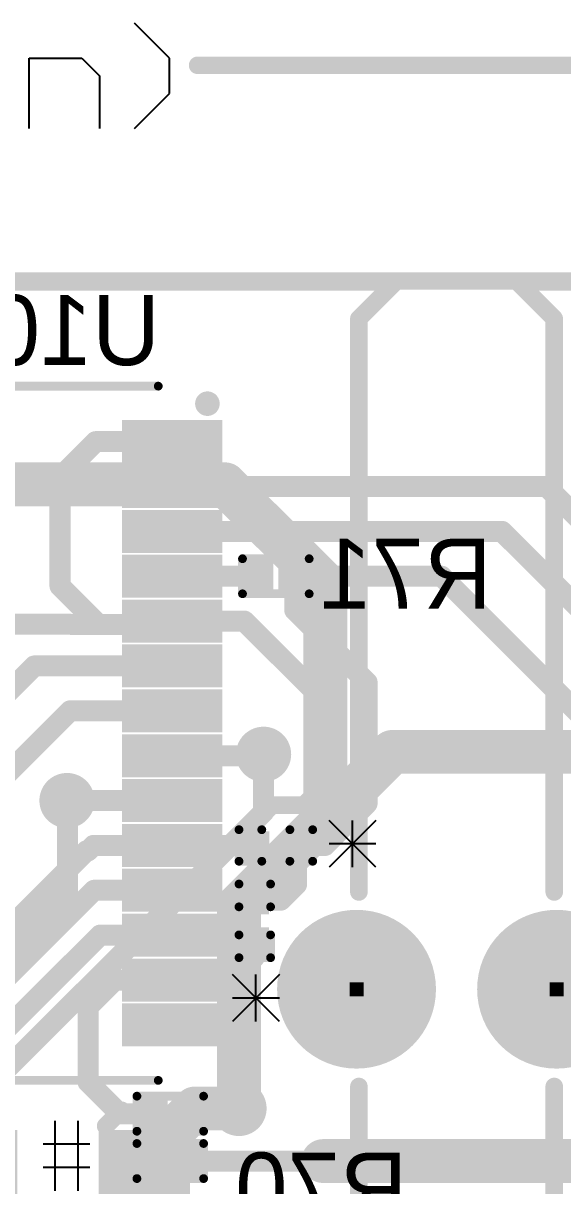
# Model space of a CAD drawing. Header units: millimetres. Extents: x 0.85 to 4.91, y 0.77 to 5.15.
# Drawn here: x 3.047 to 3.355, y 4.484 to 5.147 of the extents above; entities that cross this region are included whole.
import ezdxf

# ---------------------------------------------------------------- set-up
doc = ezdxf.new("R2010")
doc.units = ezdxf.units.MM
doc.header["$MEASUREMENT"] = 0
for name, color, linetype in [('BottomLayer', 5, 'Continuous'), ('BottomOverlay', 54, 'Continuous'), ('BottomPaste', 16, 'Continuous'), ('BottomSolder', 6, 'Continuous'), ('Mechanical1', 6, 'Continuous'), ('Mechanical2', 216, 'Continuous'), ('MultiLayer', 9, 'Continuous'), ('PadHoleLayer', 156, 'Continuous'), ('TopLayer', 1, 'Continuous'), ('TopOverlay', 2, 'Continuous'), ('TopPaste', 8, 'Continuous'), ('TopSolder', 216, 'Continuous'), ('ViaHoleLayer', 16, 'Continuous')]:
    doc.layers.add(name, color=color, linetype=linetype)

# ---------------------------------------------------------------- blocks, each defined once
blk = doc.blocks.new('87583_2010BLF_128')
at = {"layer": 'BottomSolder'}
for points in [[(-0.26266, -0.07447), (-0.25466, -0.07447), (-0.26266, -0.06647), (-0.25466, -0.06647)], [(0.26266, -0.06647), (0.25466, -0.06647), (0.26266, -0.07447), (0.25466, -0.07447)]]:
    blk.add_solid(points, dxfattribs=at)
at = {"layer": 'PadHoleLayer', "const_width": 0.04528}
for points in [[(-0.2813, -0.07047, 1), (-0.23602, -0.07047, 1)], [(0.23602, -0.07047, 1), (0.2813, -0.07047, 1)]]:
    blk.add_lwpolyline(points, format="xyb", close=True, dxfattribs=at)
at = {"layer": 'TopLayer'}
for points in [[(-0.15984, 0.01378), (-0.11575, 0.01378), (-0.15984, 0.12717), (-0.11575, 0.12717)], [(-0.06142, 0.01378), (-0.01732, 0.01378), (-0.06142, 0.12717), (-0.01732, 0.12717)], [(0.01732, 0.01378), (0.06142, 0.01378), (0.01732, 0.12717), (0.06142, 0.12717)], [(0.15984, 0.12717), (0.11575, 0.12717), (0.15984, 0.01378), (0.11575, 0.01378)]]:
    blk.add_solid(points, dxfattribs=at)
at = {"layer": 'TopOverlay'}
for points, const_width in [([(-0.17193, 0.108, 1), (-0.18607, 0.108, 1)], 0.01), ([(-0.18857, 0.108, 1), (-0.18357, 0.108, 1)], 0.005), ([(-0.17443, 0.108, 1), (-0.16943, 0.108, 1)], 0.005), ([(-0.2625, 0.086, 1), (-0.2575, 0.086, 1)], 0.005), ([(-0.2625, 0.086, 1), (-0.2575, 0.086, 1)], 0.005), ([(-0.1765, 0.086, 1), (-0.1715, 0.086, 1)], 0.005), ([(0.1715, 0.086, 1), (0.1765, 0.086, 1)], 0.005), ([(0.2575, 0.086, 1), (0.2625, 0.086, 1)], 0.005), ([(0.2575, 0.086, 1), (0.2625, 0.086, 1)], 0.005), ([(-0.2625, -0.015, 1), (-0.2575, -0.015, 1)], 0.005), ([(0.2575, -0.015, 1), (0.2625, -0.015, 1)], 0.005), ([(-0.2625, -0.12594, 1), (-0.2575, -0.12594, 1)], 0.005), ([(0.2575, -0.12594, 1), (0.2625, -0.12594, 1)], 0.005), ([(-0.2625, -0.453, 1), (-0.2575, -0.453, 1)], 0.005), ([(-0.2625, -0.453, 1), (-0.2575, -0.453, 1)], 0.005), ([(0.2575, -0.453, 1), (0.2625, -0.453, 1)], 0.005), ([(0.2575, -0.453, 1), (0.2625, -0.453, 1)], 0.005), ([(-0.2835, -0.474, 1), (-0.2785, -0.474, 1)], 0.005), ([(-0.2835, -0.474, 1), (-0.2785, -0.474, 1)], 0.005), ([(0.2785, -0.474, 1), (0.2835, -0.474, 1)], 0.005), ([(0.2785, -0.474, 1), (0.2835, -0.474, 1)], 0.005)]:
    blk.add_lwpolyline(points, format="xyb", close=True, dxfattribs=dict(at, const_width=const_width))
at = {"layer": 'TopOverlay', "const_width": 0.01}
for points in [[(-0.174, 0.086), (-0.26, 0.086)], [(-0.26, 0.086), (-0.26, -0.015)], [(0.26, 0.086), (0.174, 0.086)], [(0.26, 0.086), (0.26, -0.015)], [(-0.26, -0.12594), (-0.26, -0.453)], [(0.26, -0.12594), (0.26, -0.453)], [(-0.26, -0.453), (-0.281, -0.474)], [(0.281, -0.474), (0.26, -0.453)], [(0.281, -0.474), (-0.281, -0.474)]]:
    blk.add_lwpolyline(points, dxfattribs=at)
at = {"layer": 'TopPaste'}
for points in [[(-0.15984, 0.01378), (-0.11575, 0.01378), (-0.15984, 0.12717), (-0.11575, 0.12717)], [(-0.06142, 0.01378), (-0.01732, 0.01378), (-0.06142, 0.12717), (-0.01732, 0.12717)], [(0.01732, 0.01378), (0.06142, 0.01378), (0.01732, 0.12717), (0.06142, 0.12717)], [(0.15984, 0.12717), (0.11575, 0.12717), (0.15984, 0.01378), (0.11575, 0.01378)]]:
    blk.add_solid(points, dxfattribs=at)
at = {"layer": 'TopSolder'}
for points in [[(-0.16384, 0.00978), (-0.11175, 0.00978), (-0.16384, 0.13117), (-0.11175, 0.13117)], [(-0.06542, 0.00978), (-0.01332, 0.00978), (-0.06542, 0.13117), (-0.01332, 0.13117)], [(0.01332, 0.00978), (0.06542, 0.00978), (0.01332, 0.13117), (0.06542, 0.13117)], [(0.16384, 0.13117), (0.11175, 0.13117), (0.16384, 0.00978), (0.11175, 0.00978)], [(-0.26266, -0.07447), (-0.25466, -0.07447), (-0.26266, -0.06647), (-0.25466, -0.06647)], [(0.26266, -0.06647), (0.25466, -0.06647), (0.26266, -0.07447), (0.25466, -0.07447)]]:
    blk.add_solid(points, dxfattribs=at)
blk = doc.blocks.new('CAP_0201_B_131')
at = {"layer": 'BottomLayer'}
for points in [[(-0.01772, -0.00591), (-0.00591, -0.00591), (-0.01772, 0.00591), (-0.00591, 0.00591)], [(0.00591, -0.00591), (0.01772, -0.00591), (0.00591, 0.00591), (0.01772, 0.00591)]]:
    blk.add_solid(points, dxfattribs=at)
at = {"layer": 'BottomOverlay', "const_width": 0.005}
for points in [[(-0.021, 0.009), (-0.008, 0.009)], [(-0.021, 0.009), (-0.021, -0.009)], [(0.008, 0.009), (0.021, 0.009)], [(0.021, 0.009), (0.021, -0.009)], [(-0.021, -0.009), (-0.008, -0.009)], [(0.008, -0.009), (0.021, -0.009)]]:
    blk.add_lwpolyline(points, dxfattribs=at)
at = {"layer": 'BottomOverlay', "const_width": 0.0025}
for points in [[(-0.02225, 0.009, 1), (-0.01975, 0.009, 1)], [(-0.02225, 0.009, 1), (-0.01975, 0.009, 1)], [(-0.00925, 0.009, 1), (-0.00675, 0.009, 1)], [(0.00675, 0.009, 1), (0.00925, 0.009, 1)], [(0.01975, 0.009, 1), (0.02225, 0.009, 1)], [(0.01975, 0.009, 1), (0.02225, 0.009, 1)], [(-0.02225, -0.009, 1), (-0.01975, -0.009, 1)], [(-0.02225, -0.009, 1), (-0.01975, -0.009, 1)], [(-0.00925, -0.009, 1), (-0.00675, -0.009, 1)], [(0.00675, -0.009, 1), (0.00925, -0.009, 1)], [(0.01975, -0.009, 1), (0.02225, -0.009, 1)], [(0.01975, -0.009, 1), (0.02225, -0.009, 1)]]:
    blk.add_lwpolyline(points, format="xyb", close=True, dxfattribs=at)
at = {"layer": 'BottomPaste'}
for points in [[(-0.01772, -0.00591), (-0.00591, -0.00591), (-0.01772, 0.00591), (-0.00591, 0.00591)], [(0.00591, -0.00591), (0.01772, -0.00591), (0.00591, 0.00591), (0.01772, 0.00591)]]:
    blk.add_solid(points, dxfattribs=at)
at = {"layer": 'BottomSolder'}
for points in [[(-0.01988, -0.00807), (-0.00374, -0.00807), (-0.01988, 0.00807), (-0.00374, 0.00807)], [(0.00374, -0.00807), (0.01988, -0.00807), (0.00374, 0.00807), (0.01988, 0.00807)]]:
    blk.add_solid(points, dxfattribs=at)
blk = doc.blocks.new('SSOP_28_B_136')
at = {"layer": 'BottomLayer'}
for points in [[(-0.15354, 0.15807), (-0.10433, 0.15807), (-0.15354, 0.17461), (-0.10433, 0.17461)], [(0.10433, 0.15807), (0.15354, 0.15807), (0.10433, 0.17461), (0.15354, 0.17461)], [(-0.15354, 0.13248), (-0.10433, 0.13248), (-0.15354, 0.14902), (-0.10433, 0.14902)], [(0.10433, 0.13248), (0.15354, 0.13248), (0.10433, 0.14902), (0.15354, 0.14902)], [(-0.15354, 0.10689), (-0.10433, 0.10689), (-0.15354, 0.12343), (-0.10433, 0.12343)], [(0.10433, 0.10689), (0.15354, 0.10689), (0.10433, 0.12343), (0.15354, 0.12343)], [(-0.15354, 0.0813), (-0.10433, 0.0813), (-0.15354, 0.09783), (-0.10433, 0.09783)], [(0.10433, 0.0813), (0.15354, 0.0813), (0.10433, 0.09783), (0.15354, 0.09783)], [(-0.15354, 0.05571), (-0.10433, 0.05571), (-0.15354, 0.07224), (-0.10433, 0.07224)], [(0.10433, 0.05571), (0.15354, 0.05571), (0.10433, 0.07224), (0.15354, 0.07224)], [(-0.15354, 0.03012), (-0.10433, 0.03012), (-0.15354, 0.04665), (-0.10433, 0.04665)], [(0.10433, 0.03012), (0.15354, 0.03012), (0.10433, 0.04665), (0.15354, 0.04665)], [(-0.15354, 0.00453), (-0.10433, 0.00453), (-0.15354, 0.02106), (-0.10433, 0.02106)], [(0.10433, 0.00453), (0.15354, 0.00453), (0.10433, 0.02106), (0.15354, 0.02106)], [(-0.15354, -0.02106), (-0.10433, -0.02106), (-0.15354, -0.00453), (-0.10433, -0.00453)], [(0.10433, -0.02106), (0.15354, -0.02106), (0.10433, -0.00453), (0.15354, -0.00453)], [(-0.15354, -0.04665), (-0.10433, -0.04665), (-0.15354, -0.03012), (-0.10433, -0.03012)], [(0.10433, -0.04665), (0.15354, -0.04665), (0.10433, -0.03012), (0.15354, -0.03012)], [(-0.15354, -0.07224), (-0.10433, -0.07224), (-0.15354, -0.05571), (-0.10433, -0.05571)], [(0.10433, -0.07224), (0.15354, -0.07224), (0.10433, -0.05571), (0.15354, -0.05571)], [(-0.15354, -0.09783), (-0.10433, -0.09783), (-0.15354, -0.0813), (-0.10433, -0.0813)], [(0.10433, -0.09783), (0.15354, -0.09783), (0.10433, -0.0813), (0.15354, -0.0813)], [(-0.15354, -0.12343), (-0.10433, -0.12343), (-0.15354, -0.10689), (-0.10433, -0.10689)], [(0.10433, -0.12343), (0.15354, -0.12343), (0.10433, -0.10689), (0.15354, -0.10689)], [(-0.15354, -0.14902), (-0.10433, -0.14902), (-0.15354, -0.13248), (-0.10433, -0.13248)], [(0.10433, -0.14902), (0.15354, -0.14902), (0.10433, -0.13248), (0.15354, -0.13248)], [(-0.15354, -0.17461), (-0.10433, -0.17461), (-0.15354, -0.15807), (-0.10433, -0.15807)], [(0.10433, -0.17461), (0.15354, -0.17461), (0.10433, -0.15807), (0.15354, -0.15807)]]:
    blk.add_solid(points, dxfattribs=at)
at = {"layer": 'BottomOverlay', "const_width": 0.005}
for points in [[(0.12, 0.198), (-0.121, 0.198)], [(0.12, -0.198), (-0.121, -0.198)]]:
    blk.add_lwpolyline(points, dxfattribs=at)
at = {"layer": 'BottomOverlay'}
for points, const_width in [([(-0.12225, 0.198, 1), (-0.11975, 0.198, 1)], 0.0025), ([(0.11875, 0.198, 1), (0.12125, 0.198, 1)], 0.0025), ([(-0.147, -0.188, 1), (-0.151, -0.188, 1)], 0.01), ([(-0.1535, -0.188, 1), (-0.1485, -0.188, 1)], 0.005), ([(-0.1495, -0.188, 1), (-0.1445, -0.188, 1)], 0.005), ([(-0.12225, -0.198, 1), (-0.11975, -0.198, 1)], 0.0025), ([(0.11875, -0.198, 1), (0.12125, -0.198, 1)], 0.0025)]:
    blk.add_lwpolyline(points, format="xyb", close=True, dxfattribs=dict(at, const_width=const_width))
at = {"layer": 'BottomPaste'}
for points in [[(-0.15354, 0.15807), (-0.10433, 0.15807), (-0.15354, 0.17461), (-0.10433, 0.17461)], [(0.10433, 0.15807), (0.15354, 0.15807), (0.10433, 0.17461), (0.15354, 0.17461)], [(-0.15354, 0.13248), (-0.10433, 0.13248), (-0.15354, 0.14902), (-0.10433, 0.14902)], [(0.10433, 0.13248), (0.15354, 0.13248), (0.10433, 0.14902), (0.15354, 0.14902)], [(-0.15354, 0.10689), (-0.10433, 0.10689), (-0.15354, 0.12343), (-0.10433, 0.12343)], [(0.10433, 0.10689), (0.15354, 0.10689), (0.10433, 0.12343), (0.15354, 0.12343)], [(-0.15354, 0.0813), (-0.10433, 0.0813), (-0.15354, 0.09783), (-0.10433, 0.09783)], [(0.10433, 0.0813), (0.15354, 0.0813), (0.10433, 0.09783), (0.15354, 0.09783)], [(-0.15354, 0.05571), (-0.10433, 0.05571), (-0.15354, 0.07224), (-0.10433, 0.07224)], [(0.10433, 0.05571), (0.15354, 0.05571), (0.10433, 0.07224), (0.15354, 0.07224)], [(-0.15354, 0.03012), (-0.10433, 0.03012), (-0.15354, 0.04665), (-0.10433, 0.04665)], [(0.10433, 0.03012), (0.15354, 0.03012), (0.10433, 0.04665), (0.15354, 0.04665)], [(-0.15354, 0.00453), (-0.10433, 0.00453), (-0.15354, 0.02106), (-0.10433, 0.02106)], [(0.10433, 0.00453), (0.15354, 0.00453), (0.10433, 0.02106), (0.15354, 0.02106)], [(-0.15354, -0.02106), (-0.10433, -0.02106), (-0.15354, -0.00453), (-0.10433, -0.00453)], [(0.10433, -0.02106), (0.15354, -0.02106), (0.10433, -0.00453), (0.15354, -0.00453)], [(-0.15354, -0.04665), (-0.10433, -0.04665), (-0.15354, -0.03012), (-0.10433, -0.03012)], [(0.10433, -0.04665), (0.15354, -0.04665), (0.10433, -0.03012), (0.15354, -0.03012)], [(-0.15354, -0.07224), (-0.10433, -0.07224), (-0.15354, -0.05571), (-0.10433, -0.05571)], [(0.10433, -0.07224), (0.15354, -0.07224), (0.10433, -0.05571), (0.15354, -0.05571)], [(-0.15354, -0.09783), (-0.10433, -0.09783), (-0.15354, -0.0813), (-0.10433, -0.0813)], [(0.10433, -0.09783), (0.15354, -0.09783), (0.10433, -0.0813), (0.15354, -0.0813)], [(-0.15354, -0.12343), (-0.10433, -0.12343), (-0.15354, -0.10689), (-0.10433, -0.10689)], [(0.10433, -0.12343), (0.15354, -0.12343), (0.10433, -0.10689), (0.15354, -0.10689)], [(-0.15354, -0.14902), (-0.10433, -0.14902), (-0.15354, -0.13248), (-0.10433, -0.13248)], [(0.10433, -0.14902), (0.15354, -0.14902), (0.10433, -0.13248), (0.15354, -0.13248)], [(-0.15354, -0.17461), (-0.10433, -0.17461), (-0.15354, -0.15807), (-0.10433, -0.15807)], [(0.10433, -0.17461), (0.15354, -0.17461), (0.10433, -0.15807), (0.15354, -0.15807)]]:
    blk.add_solid(points, dxfattribs=at)
at = {"layer": 'BottomSolder'}
for points in [[(-0.15754, 0.15407), (-0.10033, 0.15407), (-0.15754, 0.17861), (-0.10033, 0.17861)], [(0.10033, 0.15407), (0.15754, 0.15407), (0.10033, 0.17861), (0.15754, 0.17861)], [(-0.15754, 0.12848), (-0.10033, 0.12848), (-0.15754, 0.15302), (-0.10033, 0.15302)], [(0.10033, 0.12848), (0.15754, 0.12848), (0.10033, 0.15302), (0.15754, 0.15302)], [(-0.15754, 0.10289), (-0.10033, 0.10289), (-0.15754, 0.12743), (-0.10033, 0.12743)], [(0.10033, 0.10289), (0.15754, 0.10289), (0.10033, 0.12743), (0.15754, 0.12743)], [(-0.15754, 0.0773), (-0.10033, 0.0773), (-0.15754, 0.10183), (-0.10033, 0.10183)], [(0.10033, 0.0773), (0.15754, 0.0773), (0.10033, 0.10183), (0.15754, 0.10183)], [(-0.15754, 0.05171), (-0.10033, 0.05171), (-0.15754, 0.07624), (-0.10033, 0.07624)], [(0.10033, 0.05171), (0.15754, 0.05171), (0.10033, 0.07624), (0.15754, 0.07624)], [(-0.15754, 0.02612), (-0.10033, 0.02612), (-0.15754, 0.05065), (-0.10033, 0.05065)], [(0.10033, 0.02612), (0.15754, 0.02612), (0.10033, 0.05065), (0.15754, 0.05065)], [(-0.15754, 0.00053), (-0.10033, 0.00053), (-0.15754, 0.02506), (-0.10033, 0.02506)], [(0.10033, 0.00053), (0.15754, 0.00053), (0.10033, 0.02506), (0.15754, 0.02506)], [(-0.15754, -0.02506), (-0.10033, -0.02506), (-0.15754, -0.00053), (-0.10033, -0.00053)], [(0.10033, -0.02506), (0.15754, -0.02506), (0.10033, -0.00053), (0.15754, -0.00053)], [(-0.15754, -0.05065), (-0.10033, -0.05065), (-0.15754, -0.02612), (-0.10033, -0.02612)], [(0.10033, -0.05065), (0.15754, -0.05065), (0.10033, -0.02612), (0.15754, -0.02612)], [(-0.15754, -0.07624), (-0.10033, -0.07624), (-0.15754, -0.05171), (-0.10033, -0.05171)], [(0.10033, -0.07624), (0.15754, -0.07624), (0.10033, -0.05171), (0.15754, -0.05171)], [(-0.15754, -0.10183), (-0.10033, -0.10183), (-0.15754, -0.0773), (-0.10033, -0.0773)], [(0.10033, -0.10183), (0.15754, -0.10183), (0.10033, -0.0773), (0.15754, -0.0773)], [(-0.15754, -0.12743), (-0.10033, -0.12743), (-0.15754, -0.10289), (-0.10033, -0.10289)], [(0.10033, -0.12743), (0.15754, -0.12743), (0.10033, -0.10289), (0.15754, -0.10289)], [(-0.15754, -0.15302), (-0.10033, -0.15302), (-0.15754, -0.12848), (-0.10033, -0.12848)], [(0.10033, -0.15302), (0.15754, -0.15302), (0.10033, -0.12848), (0.15754, -0.12848)], [(-0.15754, -0.17861), (-0.10033, -0.17861), (-0.15754, -0.15407), (-0.10033, -0.15407)], [(0.10033, -0.17861), (0.15754, -0.17861), (0.10033, -0.15407), (0.15754, -0.15407)]]:
    blk.add_solid(points, dxfattribs=at)
blk = doc.blocks.new('R___0201_B_161')
at = {"layer": 'BottomLayer'}
for points in [[(-0.01614, -0.00728), (-0.00551, -0.00728), (-0.01614, 0.00728), (-0.00551, 0.00728)], [(0.00551, -0.00728), (0.01614, -0.00728), (0.00551, 0.00728), (0.01614, 0.00728)]]:
    blk.add_solid(points, dxfattribs=at)
at = {"layer": 'BottomOverlay', "const_width": 0.005}
for points in [[(0.019, 0.01), (-0.019, 0.01)], [(-0.019, 0.01), (-0.019, -0.01)], [(0.019, 0.01), (0.019, -0.01)], [(0.019, -0.01), (-0.019, -0.01)]]:
    blk.add_lwpolyline(points, dxfattribs=at)
at = {"layer": 'BottomOverlay', "const_width": 0.0025}
for points in [[(-0.02025, 0.01, 1), (-0.01775, 0.01, 1)], [(-0.02025, 0.01, 1), (-0.01775, 0.01, 1)], [(0.01775, 0.01, 1), (0.02025, 0.01, 1)], [(0.01775, 0.01, 1), (0.02025, 0.01, 1)], [(-0.02025, -0.01, 1), (-0.01775, -0.01, 1)], [(-0.02025, -0.01, 1), (-0.01775, -0.01, 1)], [(0.01775, -0.01, 1), (0.02025, -0.01, 1)], [(0.01775, -0.01, 1), (0.02025, -0.01, 1)]]:
    blk.add_lwpolyline(points, format="xyb", close=True, dxfattribs=at)
at = {"layer": 'BottomPaste'}
for points in [[(-0.01614, -0.00728), (-0.00551, -0.00728), (-0.01614, 0.00728), (-0.00551, 0.00728)], [(0.00551, -0.00728), (0.01614, -0.00728), (0.00551, 0.00728), (0.01614, 0.00728)]]:
    blk.add_solid(points, dxfattribs=at)
at = {"layer": 'BottomSolder'}
for points in [[(-0.02014, -0.01128), (-0.00151, -0.01128), (-0.02014, 0.01128), (-0.00151, 0.01128)], [(0.00151, -0.01128), (0.02014, -0.01128), (0.00151, 0.01128), (0.02014, 0.01128)]]:
    blk.add_solid(points, dxfattribs=at)
blk = doc.blocks.new('R___0201_B_162')
at = {"layer": 'BottomLayer'}
for points in [[(-0.01614, -0.00728), (-0.00551, -0.00728), (-0.01614, 0.00728), (-0.00551, 0.00728)], [(0.00551, -0.00728), (0.01614, -0.00728), (0.00551, 0.00728), (0.01614, 0.00728)]]:
    blk.add_solid(points, dxfattribs=at)
at = {"layer": 'BottomOverlay', "const_width": 0.005}
for points in [[(0.019, 0.01), (-0.019, 0.01)], [(-0.019, 0.01), (-0.019, -0.01)], [(0.019, 0.01), (0.019, -0.01)], [(0.019, -0.01), (-0.019, -0.01)]]:
    blk.add_lwpolyline(points, dxfattribs=at)
at = {"layer": 'BottomOverlay', "const_width": 0.0025}
for points in [[(-0.02025, 0.01, 1), (-0.01775, 0.01, 1)], [(-0.02025, 0.01, 1), (-0.01775, 0.01, 1)], [(0.01775, 0.01, 1), (0.02025, 0.01, 1)], [(0.01775, 0.01, 1), (0.02025, 0.01, 1)], [(-0.02025, -0.01, 1), (-0.01775, -0.01, 1)], [(-0.02025, -0.01, 1), (-0.01775, -0.01, 1)], [(0.01775, -0.01, 1), (0.02025, -0.01, 1)], [(0.01775, -0.01, 1), (0.02025, -0.01, 1)]]:
    blk.add_lwpolyline(points, format="xyb", close=True, dxfattribs=at)
at = {"layer": 'BottomPaste'}
for points in [[(-0.01614, -0.00728), (-0.00551, -0.00728), (-0.01614, 0.00728), (-0.00551, 0.00728)], [(0.00551, -0.00728), (0.01614, -0.00728), (0.00551, 0.00728), (0.01614, 0.00728)]]:
    blk.add_solid(points, dxfattribs=at)
at = {"layer": 'BottomSolder'}
for points in [[(-0.02014, -0.01128), (-0.00151, -0.01128), (-0.02014, 0.01128), (-0.00151, 0.01128)], [(0.00151, -0.01128), (0.02014, -0.01128), (0.00151, 0.01128), (0.02014, 0.01128)]]:
    blk.add_solid(points, dxfattribs=at)
blk = doc.blocks.new('R___0201_B_163')
at = {"layer": 'BottomLayer'}
for points in [[(-0.01614, -0.00728), (-0.00551, -0.00728), (-0.01614, 0.00728), (-0.00551, 0.00728)], [(0.00551, -0.00728), (0.01614, -0.00728), (0.00551, 0.00728), (0.01614, 0.00728)]]:
    blk.add_solid(points, dxfattribs=at)
at = {"layer": 'BottomOverlay', "const_width": 0.005}
for points in [[(0.019, 0.01), (-0.019, 0.01)], [(-0.019, 0.01), (-0.019, -0.01)], [(0.019, 0.01), (0.019, -0.01)], [(0.019, -0.01), (-0.019, -0.01)]]:
    blk.add_lwpolyline(points, dxfattribs=at)
at = {"layer": 'BottomOverlay', "const_width": 0.0025}
for points in [[(-0.02025, 0.01, 1), (-0.01775, 0.01, 1)], [(-0.02025, 0.01, 1), (-0.01775, 0.01, 1)], [(0.01775, 0.01, 1), (0.02025, 0.01, 1)], [(0.01775, 0.01, 1), (0.02025, 0.01, 1)], [(-0.02025, -0.01, 1), (-0.01775, -0.01, 1)], [(-0.02025, -0.01, 1), (-0.01775, -0.01, 1)], [(0.01775, -0.01, 1), (0.02025, -0.01, 1)], [(0.01775, -0.01, 1), (0.02025, -0.01, 1)]]:
    blk.add_lwpolyline(points, format="xyb", close=True, dxfattribs=at)
at = {"layer": 'BottomPaste'}
for points in [[(-0.01614, -0.00728), (-0.00551, -0.00728), (-0.01614, 0.00728), (-0.00551, 0.00728)], [(0.00551, -0.00728), (0.01614, -0.00728), (0.00551, 0.00728), (0.01614, 0.00728)]]:
    blk.add_solid(points, dxfattribs=at)
at = {"layer": 'BottomSolder'}
for points in [[(-0.02014, -0.01128), (-0.00151, -0.01128), (-0.02014, 0.01128), (-0.00151, 0.01128)], [(0.00151, -0.01128), (0.02014, -0.01128), (0.00151, 0.01128), (0.02014, 0.01128)]]:
    blk.add_solid(points, dxfattribs=at)
blk = doc.blocks.new('87583_2010BLF_204')
at = {"layer": 'BottomSolder'}
for points in [[(-0.26266, -0.07447), (-0.25466, -0.07447), (-0.26266, -0.06647), (-0.25466, -0.06647)], [(0.26266, -0.06647), (0.25466, -0.06647), (0.26266, -0.07447), (0.25466, -0.07447)]]:
    blk.add_solid(points, dxfattribs=at)
at = {"layer": 'PadHoleLayer', "const_width": 0.04528}
for points in [[(-0.2813, -0.07047, 1), (-0.23602, -0.07047, 1)], [(0.23602, -0.07047, 1), (0.2813, -0.07047, 1)]]:
    blk.add_lwpolyline(points, format="xyb", close=True, dxfattribs=at)
at = {"layer": 'TopLayer'}
for points in [[(-0.15984, 0.01378), (-0.11575, 0.01378), (-0.15984, 0.12717), (-0.11575, 0.12717)], [(-0.06142, 0.01378), (-0.01732, 0.01378), (-0.06142, 0.12717), (-0.01732, 0.12717)], [(0.01732, 0.01378), (0.06142, 0.01378), (0.01732, 0.12717), (0.06142, 0.12717)], [(0.15984, 0.12717), (0.11575, 0.12717), (0.15984, 0.01378), (0.11575, 0.01378)]]:
    blk.add_solid(points, dxfattribs=at)
at = {"layer": 'TopOverlay'}
for points, const_width in [([(-0.17193, 0.108, 1), (-0.18607, 0.108, 1)], 0.01), ([(-0.18857, 0.108, 1), (-0.18357, 0.108, 1)], 0.005), ([(-0.17443, 0.108, 1), (-0.16943, 0.108, 1)], 0.005), ([(-0.2625, 0.086, 1), (-0.2575, 0.086, 1)], 0.005), ([(-0.2625, 0.086, 1), (-0.2575, 0.086, 1)], 0.005), ([(-0.1765, 0.086, 1), (-0.1715, 0.086, 1)], 0.005), ([(0.1715, 0.086, 1), (0.1765, 0.086, 1)], 0.005), ([(0.2575, 0.086, 1), (0.2625, 0.086, 1)], 0.005), ([(0.2575, 0.086, 1), (0.2625, 0.086, 1)], 0.005), ([(-0.2625, -0.015, 1), (-0.2575, -0.015, 1)], 0.005), ([(0.2575, -0.015, 1), (0.2625, -0.015, 1)], 0.005), ([(-0.2625, -0.12594, 1), (-0.2575, -0.12594, 1)], 0.005), ([(0.2575, -0.12594, 1), (0.2625, -0.12594, 1)], 0.005), ([(-0.2625, -0.453, 1), (-0.2575, -0.453, 1)], 0.005), ([(-0.2625, -0.453, 1), (-0.2575, -0.453, 1)], 0.005), ([(0.2575, -0.453, 1), (0.2625, -0.453, 1)], 0.005), ([(0.2575, -0.453, 1), (0.2625, -0.453, 1)], 0.005), ([(-0.2835, -0.474, 1), (-0.2785, -0.474, 1)], 0.005), ([(-0.2835, -0.474, 1), (-0.2785, -0.474, 1)], 0.005), ([(0.2785, -0.474, 1), (0.2835, -0.474, 1)], 0.005), ([(0.2785, -0.474, 1), (0.2835, -0.474, 1)], 0.005)]:
    blk.add_lwpolyline(points, format="xyb", close=True, dxfattribs=dict(at, const_width=const_width))
at = {"layer": 'TopOverlay', "const_width": 0.01}
for points in [[(-0.174, 0.086), (-0.26, 0.086)], [(-0.26, 0.086), (-0.26, -0.015)], [(0.26, 0.086), (0.174, 0.086)], [(0.26, 0.086), (0.26, -0.015)], [(-0.26, -0.12594), (-0.26, -0.453)], [(0.26, -0.12594), (0.26, -0.453)], [(-0.26, -0.453), (-0.281, -0.474)], [(0.281, -0.474), (0.26, -0.453)], [(0.281, -0.474), (-0.281, -0.474)]]:
    blk.add_lwpolyline(points, dxfattribs=at)
at = {"layer": 'TopPaste'}
for points in [[(-0.15984, 0.01378), (-0.11575, 0.01378), (-0.15984, 0.12717), (-0.11575, 0.12717)], [(-0.06142, 0.01378), (-0.01732, 0.01378), (-0.06142, 0.12717), (-0.01732, 0.12717)], [(0.01732, 0.01378), (0.06142, 0.01378), (0.01732, 0.12717), (0.06142, 0.12717)], [(0.15984, 0.12717), (0.11575, 0.12717), (0.15984, 0.01378), (0.11575, 0.01378)]]:
    blk.add_solid(points, dxfattribs=at)
at = {"layer": 'TopSolder'}
for points in [[(-0.16384, 0.00978), (-0.11175, 0.00978), (-0.16384, 0.13117), (-0.11175, 0.13117)], [(-0.06542, 0.00978), (-0.01332, 0.00978), (-0.06542, 0.13117), (-0.01332, 0.13117)], [(0.01332, 0.00978), (0.06542, 0.00978), (0.01332, 0.13117), (0.06542, 0.13117)], [(0.16384, 0.13117), (0.11175, 0.13117), (0.16384, 0.00978), (0.11175, 0.00978)], [(-0.26266, -0.07447), (-0.25466, -0.07447), (-0.26266, -0.06647), (-0.25466, -0.06647)], [(0.26266, -0.06647), (0.25466, -0.06647), (0.26266, -0.07447), (0.25466, -0.07447)]]:
    blk.add_solid(points, dxfattribs=at)
blk = doc.blocks.new('CAP_0201_B_229')
at = {"layer": 'BottomLayer'}
for points in [[(-0.01772, -0.00591), (-0.00591, -0.00591), (-0.01772, 0.00591), (-0.00591, 0.00591)], [(0.00591, -0.00591), (0.01772, -0.00591), (0.00591, 0.00591), (0.01772, 0.00591)]]:
    blk.add_solid(points, dxfattribs=at)
at = {"layer": 'BottomOverlay', "const_width": 0.005}
for points in [[(-0.021, -0.009), (-0.021, 0.009)], [(-0.021, 0.009), (-0.008, 0.009)], [(0.008, 0.009), (0.021, 0.009)], [(0.021, -0.009), (0.021, 0.009)], [(-0.021, -0.009), (-0.008, -0.009)], [(0.008, -0.009), (0.021, -0.009)]]:
    blk.add_lwpolyline(points, dxfattribs=at)
at = {"layer": 'BottomOverlay', "const_width": 0.0025}
for points in [[(-0.02225, 0.009, 1), (-0.01975, 0.009, 1)], [(-0.02225, 0.009, 1), (-0.01975, 0.009, 1)], [(-0.00925, 0.009, 1), (-0.00675, 0.009, 1)], [(0.00675, 0.009, 1), (0.00925, 0.009, 1)], [(0.01975, 0.009, 1), (0.02225, 0.009, 1)], [(0.01975, 0.009, 1), (0.02225, 0.009, 1)], [(-0.02225, -0.009, 1), (-0.01975, -0.009, 1)], [(-0.02225, -0.009, 1), (-0.01975, -0.009, 1)], [(-0.00925, -0.009, 1), (-0.00675, -0.009, 1)], [(0.00675, -0.009, 1), (0.00925, -0.009, 1)], [(0.01975, -0.009, 1), (0.02225, -0.009, 1)], [(0.01975, -0.009, 1), (0.02225, -0.009, 1)]]:
    blk.add_lwpolyline(points, format="xyb", close=True, dxfattribs=at)
at = {"layer": 'BottomPaste'}
for points in [[(-0.01772, -0.00591), (-0.00591, -0.00591), (-0.01772, 0.00591), (-0.00591, 0.00591)], [(0.00591, -0.00591), (0.01772, -0.00591), (0.00591, 0.00591), (0.01772, 0.00591)]]:
    blk.add_solid(points, dxfattribs=at)
at = {"layer": 'BottomSolder'}
for points in [[(-0.01988, -0.00807), (-0.00374, -0.00807), (-0.01988, 0.00807), (-0.00374, 0.00807)], [(0.00374, -0.00807), (0.01988, -0.00807), (0.00374, 0.00807), (0.01988, 0.00807)]]:
    blk.add_solid(points, dxfattribs=at)

msp = doc.modelspace()

# ---------------------------------------------------------------- linework, layer by layer
at = {"layer": 'BottomLayer'}
for points, const_width in [([(3.068, 4.888), (3.08834, 4.90834)], 0.012), ([(3.08834, 4.90834), (3.12394, 4.90834)], 0.012), ([(3.068, 4.826), (3.068, 4.888)], 0.012), ([(3.13194, 4.88275), (3.34525, 4.88275)], 0.012), ([(3.34525, 4.88275), (3.64903, 4.57897)], 0.012), ([(3.13194, 4.85716), (3.31984, 4.85716)], 0.012), ([(3.31984, 4.85716), (3.57, 4.607)], 0.012), ([(3.12394, 4.83157), (3.18017, 4.83157)], 0.012), ([(3.20183, 4.81217), (3.20183, 4.83157)], 0.012), ([(3.20183, 4.83157), (3.28543, 4.83157)], 0.012), ([(3.28543, 4.83157), (3.472, 4.645)], 0.012), ([(3.068, 4.826), (3.09002, 4.80398)], 0.012), ([(3.20183, 4.81217), (3.243, 4.771)], 0.012), ([(2.87579, 4.80425), (3.0733, 4.80425)], 0.012), ([(3.07502, 4.80398), (3.09002, 4.80398)], 0.012), ([(3.09002, 4.80398), (3.12394, 4.80398)], 0.012), ([(3.13194, 4.80598), (3.17302, 4.80598)], 0.012), ([(3.17302, 4.80598), (3.217, 4.762)], 0.012), ([(2.926, 4.653), (3.05339, 4.78039)], 0.012), ([(3.05339, 4.78039), (3.13194, 4.78039)], 0.012), ([(3.243, 4.702), (3.243, 4.771)], 0.012), ([(3.217, 4.722), (3.217, 4.762)], 0.012), ([(2.969, 4.65), (3.0738, 4.7548)], 0.012), ([(3.0738, 4.7548), (3.13194, 4.7548)], 0.012), ([(3.13194, 4.7292), (3.1832, 4.7292)], 0.012), ([(3.1832, 4.7292), (3.184, 4.73)], 0.012), ([(3.217, 4.711), (3.217, 4.722)], 0.01), ([(3.207, 4.701), (3.217, 4.711)], 0.01), ([(3.072, 4.70361), (3.13194, 4.70361)], 0.012), ([(3.219, 4.678), (3.243, 4.702)], 0.012), ([(3.17919, 4.69119), (3.189, 4.701)], 0.01), ([(3.189, 4.701), (3.207, 4.701)], 0.01), ([(3.17919, 4.678), (3.17919, 4.69119)], 0.01), ([(3.08391, 4.67487), (3.08707, 4.67802)], 0.012), ([(3.08707, 4.67802), (3.13194, 4.67802)], 0.012), ([(3.13194, 4.67802), (3.17817, 4.67802)], 0.012), ([(3.20281, 4.678), (3.219, 4.678)], 0.012), ([(3.20281, 4.65581), (3.20281, 4.678)], 0.012), ([(3.00938, 4.60125), (3.083, 4.67487)], 0.012), ([(3.083, 4.67487), (3.08391, 4.67487)], 0.012), ([(3.19381, 4.64681), (3.20281, 4.65581)], 0.012), ([(2.97, 4.535), (3.08743, 4.65243)], 0.012), ([(3.08743, 4.65243), (3.13194, 4.65243)], 0.012), ([(3.179, 4.64681), (3.19381, 4.64681)], 0.012), ([(2.977, 4.513), (3.09084, 4.62684)], 0.012), ([(3.09084, 4.62684), (3.13194, 4.62684)], 0.012), ([(3.17872, 4.62291), (3.179, 4.62319)], 0.012), ([(3.17872, 4.61422), (3.17872, 4.62291)], 0.012), ([(3.16575, 4.60125), (3.17872, 4.61422)], 0.012), ([(3.084, 4.586), (3.09925, 4.60125)], 0.012), ([(3.09925, 4.60125), (3.13194, 4.60125)], 0.012), ([(3.13194, 4.60125), (3.16575, 4.60125)], 0.012), ([(3.084, 4.543), (3.084, 4.586)], 0.012), ([(3.084, 4.543), (3.102, 4.525)], 0.012), ([(3.102, 4.525), (3.12, 4.525)], 0.012), ([(3.12, 4.498), (3.12, 4.525)], 0.012), ([(3.14165, 4.525), (3.17, 4.525)], 0.012), ([(3.218, 4.498), (3.438, 4.498)], 0.025), ([(3.14165, 4.498), (3.218, 4.498)], 0.012)]:
    msp.add_lwpolyline(points, dxfattribs=dict(at, const_width=const_width))
for points, const_width in [([(3.08534, 4.90834, 1), (3.09134, 4.90834, 1)], 0.006), ([(3.08534, 4.90834, 1), (3.09134, 4.90834, 1)], 0.006), ([(3.12094, 4.90834, 1), (3.12694, 4.90834, 1)], 0.006), ([(3.065, 4.888, 1), (3.071, 4.888, 1)], 0.006), ([(3.065, 4.888, 1), (3.071, 4.888, 1)], 0.006), ([(3.12894, 4.88275, 1), (3.13494, 4.88275, 1)], 0.006), ([(3.34225, 4.88275, 1), (3.34825, 4.88275, 1)], 0.006), ([(3.34225, 4.88275, 1), (3.34825, 4.88275, 1)], 0.006), ([(3.12894, 4.85716, 1), (3.13494, 4.85716, 1)], 0.006), ([(3.31684, 4.85716, 1), (3.32284, 4.85716, 1)], 0.006), ([(3.31684, 4.85716, 1), (3.32284, 4.85716, 1)], 0.006), ([(3.12094, 4.83157, 1), (3.12694, 4.83157, 1)], 0.006), ([(3.17717, 4.83157, 1), (3.18317, 4.83157, 1)], 0.006), ([(3.19883, 4.83157, 1), (3.20483, 4.83157, 1)], 0.006), ([(3.19883, 4.83157, 1), (3.20483, 4.83157, 1)], 0.006), ([(3.28243, 4.83157, 1), (3.28843, 4.83157, 1)], 0.006), ([(3.28243, 4.83157, 1), (3.28843, 4.83157, 1)], 0.006), ([(3.065, 4.826, 1), (3.071, 4.826, 1)], 0.006), ([(3.065, 4.826, 1), (3.071, 4.826, 1)], 0.006), ([(3.19883, 4.81217, 1), (3.20483, 4.81217, 1)], 0.006), ([(3.19883, 4.81217, 1), (3.20483, 4.81217, 1)], 0.006), ([(3.0703, 4.80425, 1), (3.0763, 4.80425, 1)], 0.006), ([(3.07202, 4.80398, 1), (3.07802, 4.80398, 1)], 0.006), ([(3.08702, 4.80398, 1), (3.09302, 4.80398, 1)], 0.006), ([(3.08702, 4.80398, 1), (3.09302, 4.80398, 1)], 0.006), ([(3.08702, 4.80398, 1), (3.09302, 4.80398, 1)], 0.006), ([(3.12094, 4.80398, 1), (3.12694, 4.80398, 1)], 0.006), ([(3.12894, 4.80598, 1), (3.13494, 4.80598, 1)], 0.006), ([(3.17002, 4.80598, 1), (3.17602, 4.80598, 1)], 0.006), ([(3.17002, 4.80598, 1), (3.17602, 4.80598, 1)], 0.006), ([(3.05039, 4.78039, 1), (3.05639, 4.78039, 1)], 0.006), ([(3.05039, 4.78039, 1), (3.05639, 4.78039, 1)], 0.006), ([(3.12894, 4.78039, 1), (3.13494, 4.78039, 1)], 0.006), ([(3.24, 4.771, 1), (3.246, 4.771, 1)], 0.006), ([(3.24, 4.771, 1), (3.246, 4.771, 1)], 0.006), ([(3.214, 4.762, 1), (3.22, 4.762, 1)], 0.006), ([(3.214, 4.762, 1), (3.22, 4.762, 1)], 0.006), ([(3.0708, 4.7548, 1), (3.0768, 4.7548, 1)], 0.006), ([(3.0708, 4.7548, 1), (3.0768, 4.7548, 1)], 0.006), ([(3.12894, 4.7548, 1), (3.13494, 4.7548, 1)], 0.006), ([(3.17613, 4.73, 1), (3.19187, 4.73, 1)], 0.01575), ([(3.12894, 4.7292, 1), (3.13494, 4.7292, 1)], 0.006), ([(3.1802, 4.7292, 1), (3.1862, 4.7292, 1)], 0.006), ([(3.1802, 4.7292, 1), (3.1862, 4.7292, 1)], 0.006), ([(3.181, 4.73, 1), (3.187, 4.73, 1)], 0.006), ([(3.214, 4.722, 1), (3.22, 4.722, 1)], 0.006), ([(3.2145, 4.722, 1), (3.2195, 4.722, 1)], 0.005), ([(3.06413, 4.70361, 1), (3.07987, 4.70361, 1)], 0.01575), ([(3.2145, 4.711, 1), (3.2195, 4.711, 1)], 0.005), ([(3.2145, 4.711, 1), (3.2195, 4.711, 1)], 0.005), ([(3.069, 4.70361, 1), (3.075, 4.70361, 1)], 0.006), ([(3.12894, 4.70361, 1), (3.13494, 4.70361, 1)], 0.006), ([(3.24, 4.702, 1), (3.246, 4.702, 1)], 0.006), ([(3.24, 4.702, 1), (3.246, 4.702, 1)], 0.006), ([(3.1865, 4.701, 1), (3.1915, 4.701, 1)], 0.005), ([(3.1865, 4.701, 1), (3.1915, 4.701, 1)], 0.005), ([(3.2045, 4.701, 1), (3.2095, 4.701, 1)], 0.005), ([(3.2045, 4.701, 1), (3.2095, 4.701, 1)], 0.005), ([(3.17669, 4.69119, 1), (3.18169, 4.69119, 1)], 0.005), ([(3.17669, 4.69119, 1), (3.18169, 4.69119, 1)], 0.005), ([(3.08407, 4.67802, 1), (3.09007, 4.67802, 1)], 0.006), ([(3.08407, 4.67802, 1), (3.09007, 4.67802, 1)], 0.006), ([(3.12894, 4.67802, 1), (3.13494, 4.67802, 1)], 0.006), ([(3.12894, 4.67802, 1), (3.13494, 4.67802, 1)], 0.006), ([(3.17517, 4.67802, 1), (3.18117, 4.67802, 1)], 0.006), ([(3.17669, 4.678, 1), (3.18169, 4.678, 1)], 0.005), ([(3.19981, 4.678, 1), (3.20581, 4.678, 1)], 0.006), ([(3.19981, 4.678, 1), (3.20581, 4.678, 1)], 0.006), ([(3.216, 4.678, 1), (3.222, 4.678, 1)], 0.006), ([(3.216, 4.678, 1), (3.222, 4.678, 1)], 0.006), ([(3.08, 4.67487, 1), (3.086, 4.67487, 1)], 0.006), ([(3.08, 4.67487, 1), (3.086, 4.67487, 1)], 0.006), ([(3.08091, 4.67487, 1), (3.08691, 4.67487, 1)], 0.006), ([(3.08091, 4.67487, 1), (3.08691, 4.67487, 1)], 0.006), ([(3.19981, 4.65581, 1), (3.20581, 4.65581, 1)], 0.006), ([(3.19981, 4.65581, 1), (3.20581, 4.65581, 1)], 0.006), ([(3.08443, 4.65243, 1), (3.09043, 4.65243, 1)], 0.006), ([(3.08443, 4.65243, 1), (3.09043, 4.65243, 1)], 0.006), ([(3.12894, 4.65243, 1), (3.13494, 4.65243, 1)], 0.006), ([(3.176, 4.64681, 1), (3.182, 4.64681, 1)], 0.006), ([(3.19081, 4.64681, 1), (3.19681, 4.64681, 1)], 0.006), ([(3.19081, 4.64681, 1), (3.19681, 4.64681, 1)], 0.006), ([(3.08784, 4.62684, 1), (3.09384, 4.62684, 1)], 0.006), ([(3.08784, 4.62684, 1), (3.09384, 4.62684, 1)], 0.006), ([(3.12894, 4.62684, 1), (3.13494, 4.62684, 1)], 0.006), ([(3.17572, 4.62291, 1), (3.18172, 4.62291, 1)], 0.006), ([(3.17572, 4.62291, 1), (3.18172, 4.62291, 1)], 0.006), ([(3.176, 4.62319, 1), (3.182, 4.62319, 1)], 0.006), ([(3.17572, 4.61422, 1), (3.18172, 4.61422, 1)], 0.006), ([(3.17572, 4.61422, 1), (3.18172, 4.61422, 1)], 0.006), ([(3.09625, 4.60125, 1), (3.10225, 4.60125, 1)], 0.006), ([(3.09625, 4.60125, 1), (3.10225, 4.60125, 1)], 0.006), ([(3.12894, 4.60125, 1), (3.13494, 4.60125, 1)], 0.006), ([(3.12894, 4.60125, 1), (3.13494, 4.60125, 1)], 0.006), ([(3.16275, 4.60125, 1), (3.16875, 4.60125, 1)], 0.006), ([(3.16275, 4.60125, 1), (3.16875, 4.60125, 1)], 0.006), ([(3.081, 4.586, 1), (3.087, 4.586, 1)], 0.006), ([(3.081, 4.586, 1), (3.087, 4.586, 1)], 0.006), ([(3.081, 4.543, 1), (3.087, 4.543, 1)], 0.006), ([(3.081, 4.543, 1), (3.087, 4.543, 1)], 0.006), ([(3.16213, 4.528, 1), (3.17787, 4.528, 1)], 0.01575), ([(3.099, 4.525, 1), (3.105, 4.525, 1)], 0.006), ([(3.099, 4.525, 1), (3.105, 4.525, 1)], 0.006), ([(3.117, 4.525, 1), (3.123, 4.525, 1)], 0.006), ([(3.117, 4.525, 1), (3.123, 4.525, 1)], 0.006), ([(3.13865, 4.525, 1), (3.14465, 4.525, 1)], 0.006), ([(3.167, 4.525, 1), (3.173, 4.525, 1)], 0.006), ([(3.21175, 4.498, 1), (3.22425, 4.498, 1)], 0.0125), ([(3.117, 4.498, 1), (3.123, 4.498, 1)], 0.006), ([(3.13865, 4.498, 1), (3.14465, 4.498, 1)], 0.006), ([(3.215, 4.498, 1), (3.221, 4.498, 1)], 0.006)]:
    msp.add_lwpolyline(points, format="xyb", close=True, dxfattribs=dict(at, const_width=const_width))
at = {"layer": 'BottomOverlay'}
for p, q in [((3.248, 4.69232), (3.22134, 4.66566)), ((3.248, 4.66566), (3.22134, 4.69232)), ((3.23467, 4.66566), (3.23467, 4.69232)), ((3.248, 4.67899), (3.22134, 4.67899)), ((3.193, 4.60432), (3.16634, 4.57766)), ((3.193, 4.57766), (3.16634, 4.60432)), ((3.17967, 4.57766), (3.17967, 4.60432)), ((3.193, 4.59099), (3.16634, 4.59099)), ((3.06501, 4.52099), (3.06501, 4.481)), ((3.07834, 4.481), (3.07834, 4.52099)), ((3.06501, 4.50766), (3.05834, 4.50766)), ((3.085, 4.50766), (3.06501, 4.50766)), ((3.085, 4.49433), (3.05834, 4.49433))]:
    msp.add_line(p, q, dxfattribs=at)
at = {"layer": 'BottomOverlay', "const_width": 0.01}
msp.add_lwpolyline([(3.094, 4.518), (3.103, 4.527)], dxfattribs=at)
at = {"layer": 'BottomOverlay', "const_width": 0.005}
for points in [[(3.1005, 4.527, 1), (3.1055, 4.527, 1)], [(3.0915, 4.518, 1), (3.0965, 4.518, 1)]]:
    msp.add_lwpolyline(points, format="xyb", close=True, dxfattribs=at)
at = {"layer": 'Mechanical1'}
for p, q in [((3.13042, 5.127), (3.11043, 5.14699)), ((3.05045, 5.08701), (3.05045, 5.127)), ((3.05045, 5.127), (3.08044, 5.127)), ((3.08044, 5.127), (3.09044, 5.117)), ((3.13042, 5.107), (3.13042, 5.127)), ((3.09044, 5.117), (3.09044, 5.08701)), ((3.11043, 5.08701), (3.13042, 5.107))]:
    msp.add_line(p, q, dxfattribs=at)
at = {"layer": 'Mechanical1', "const_width": 0.01}
msp.add_lwpolyline([(3.14642, 5.123), (4.823, 5.123)], dxfattribs=at)
at = {"layer": 'Mechanical1', "const_width": 0.005}
msp.add_lwpolyline([(3.14392, 5.123, 1), (3.14892, 5.123, 1)], format="xyb", close=True, dxfattribs=at)
at = {"layer": 'Mechanical2', "const_width": 0.01}
msp.add_lwpolyline([(1, 5), (4.823, 5)], dxfattribs=at)
at = {"layer": 'MultiLayer', "const_width": 0.01575}
for points in [[(3.17613, 4.73, 1), (3.19187, 4.73, 1)], [(3.06413, 4.70361, 1), (3.07987, 4.70361, 1)], [(3.16213, 4.528, 1), (3.17787, 4.528, 1)]]:
    msp.add_lwpolyline(points, format="xyb", close=True, dxfattribs=at)
at = {"layer": 'TopLayer'}
for points, const_width in [([(2.972, 4.884), (3.162, 4.884)], 0.025), ([(3.162, 4.884), (3.21925, 4.82675)], 0.025), ([(3.21925, 4.69325), (3.21925, 4.82675)], 0.025), ([(3.21925, 4.69325), (3.25737, 4.73137)], 0.025), ([(3.25737, 4.73137), (3.83937, 4.73137)], 0.025), ([(3.184, 4.697), (3.184, 4.73)], 0.012), ([(3.07231, 4.65231), (3.07231, 4.70331)], 0.012), ([(3.0177, 4.5307), (3.184, 4.697)], 0.012), ([(3.17, 4.644), (3.21925, 4.69325)], 0.025), ([(2.93896, 4.51896), (3.07231, 4.65231)], 0.012), ([(3.17, 4.528), (3.17, 4.644)], 0.025), ([(3.11613, 4.49913), (3.145, 4.528)], 0.025), ([(3.145, 4.528), (3.17, 4.528)], 0.025), ([(3.11613, 4.45506), (3.11613, 4.49913)], 0.025)]:
    msp.add_lwpolyline(points, dxfattribs=dict(at, const_width=const_width))
for points, const_width in [([(3.15575, 4.884, 1), (3.16825, 4.884, 1)], 0.0125), ([(3.15575, 4.884, 1), (3.16825, 4.884, 1)], 0.0125), ([(3.213, 4.82675, 1), (3.2255, 4.82675, 1)], 0.0125), ([(3.213, 4.82675, 1), (3.2255, 4.82675, 1)], 0.0125), ([(3.17613, 4.73, 1), (3.19187, 4.73, 1)], 0.01575), ([(3.25112, 4.73137, 1), (3.26362, 4.73137, 1)], 0.0125), ([(3.25112, 4.73137, 1), (3.26362, 4.73137, 1)], 0.0125), ([(3.181, 4.73, 1), (3.187, 4.73, 1)], 0.006), ([(3.06413, 4.70361, 1), (3.07987, 4.70361, 1)], 0.01575), ([(3.06931, 4.70331, 1), (3.07531, 4.70331, 1)], 0.006), ([(3.181, 4.697, 1), (3.187, 4.697, 1)], 0.006), ([(3.181, 4.697, 1), (3.187, 4.697, 1)], 0.006), ([(3.213, 4.69325, 1), (3.2255, 4.69325, 1)], 0.0125), ([(3.213, 4.69325, 1), (3.2255, 4.69325, 1)], 0.0125), ([(3.213, 4.69325, 1), (3.2255, 4.69325, 1)], 0.0125), ([(3.06931, 4.65231, 1), (3.07531, 4.65231, 1)], 0.006), ([(3.06931, 4.65231, 1), (3.07531, 4.65231, 1)], 0.006), ([(3.16375, 4.644, 1), (3.17625, 4.644, 1)], 0.0125), ([(3.16375, 4.644, 1), (3.17625, 4.644, 1)], 0.0125), ([(3.16213, 4.528, 1), (3.17787, 4.528, 1)], 0.01575), ([(3.13875, 4.528, 1), (3.15125, 4.528, 1)], 0.0125), ([(3.13875, 4.528, 1), (3.15125, 4.528, 1)], 0.0125), ([(3.16375, 4.528, 1), (3.17625, 4.528, 1)], 0.0125), ([(3.16375, 4.528, 1), (3.17625, 4.528, 1)], 0.0125), ([(3.10988, 4.49913, 1), (3.12238, 4.49913, 1)], 0.0125), ([(3.10988, 4.49913, 1), (3.12238, 4.49913, 1)], 0.0125)]:
    msp.add_lwpolyline(points, format="xyb", close=True, dxfattribs=dict(at, const_width=const_width))
at = {"layer": 'ViaHoleLayer', "const_width": 0.00591}
for points in [[(3.18105, 4.73, 1), (3.18695, 4.73, 1)], [(3.06905, 4.70361, 1), (3.07495, 4.70361, 1)], [(3.16705, 4.528, 1), (3.17295, 4.528, 1)]]:
    msp.add_lwpolyline(points, format="xyb", close=True, dxfattribs=at)

# ---------------------------------------------------------------- block references
for name, p, rotation in [('87583_2010BLF_204', (2.97833, 4.52553), 180), ('87583_2010BLF_128', (3.60966, 4.52553), 180), ('SSOP_28_B_136', (3.003, 4.742), 180), ('R___0201_B_161', (3.191, 4.83157), 180), ('CAP_0201_B_131', (3.179, 4.635), 90), ('R___0201_B_163', (3.13083, 4.525), 180), ('R___0201_B_162', (3.13083, 4.498), 180)]:
    msp.add_blockref(name, p, dxfattribs=dict(rotation=rotation))
msp.add_blockref('CAP_0201_B_229', (3.191, 4.678))

# ---------------------------------------------------------------- texts
at = {"layer": 'BottomOverlay', "text_generation_flag": 2}
for s, p in [('U10', (3.125, 4.952)), ('R71', (3.314, 4.813)), ('R70', (3.266, 4.46283))]:
    msp.add_text(s, height=0.04, dxfattribs=at).set_placement(p)

doc.saveas('drawing.dxf')
